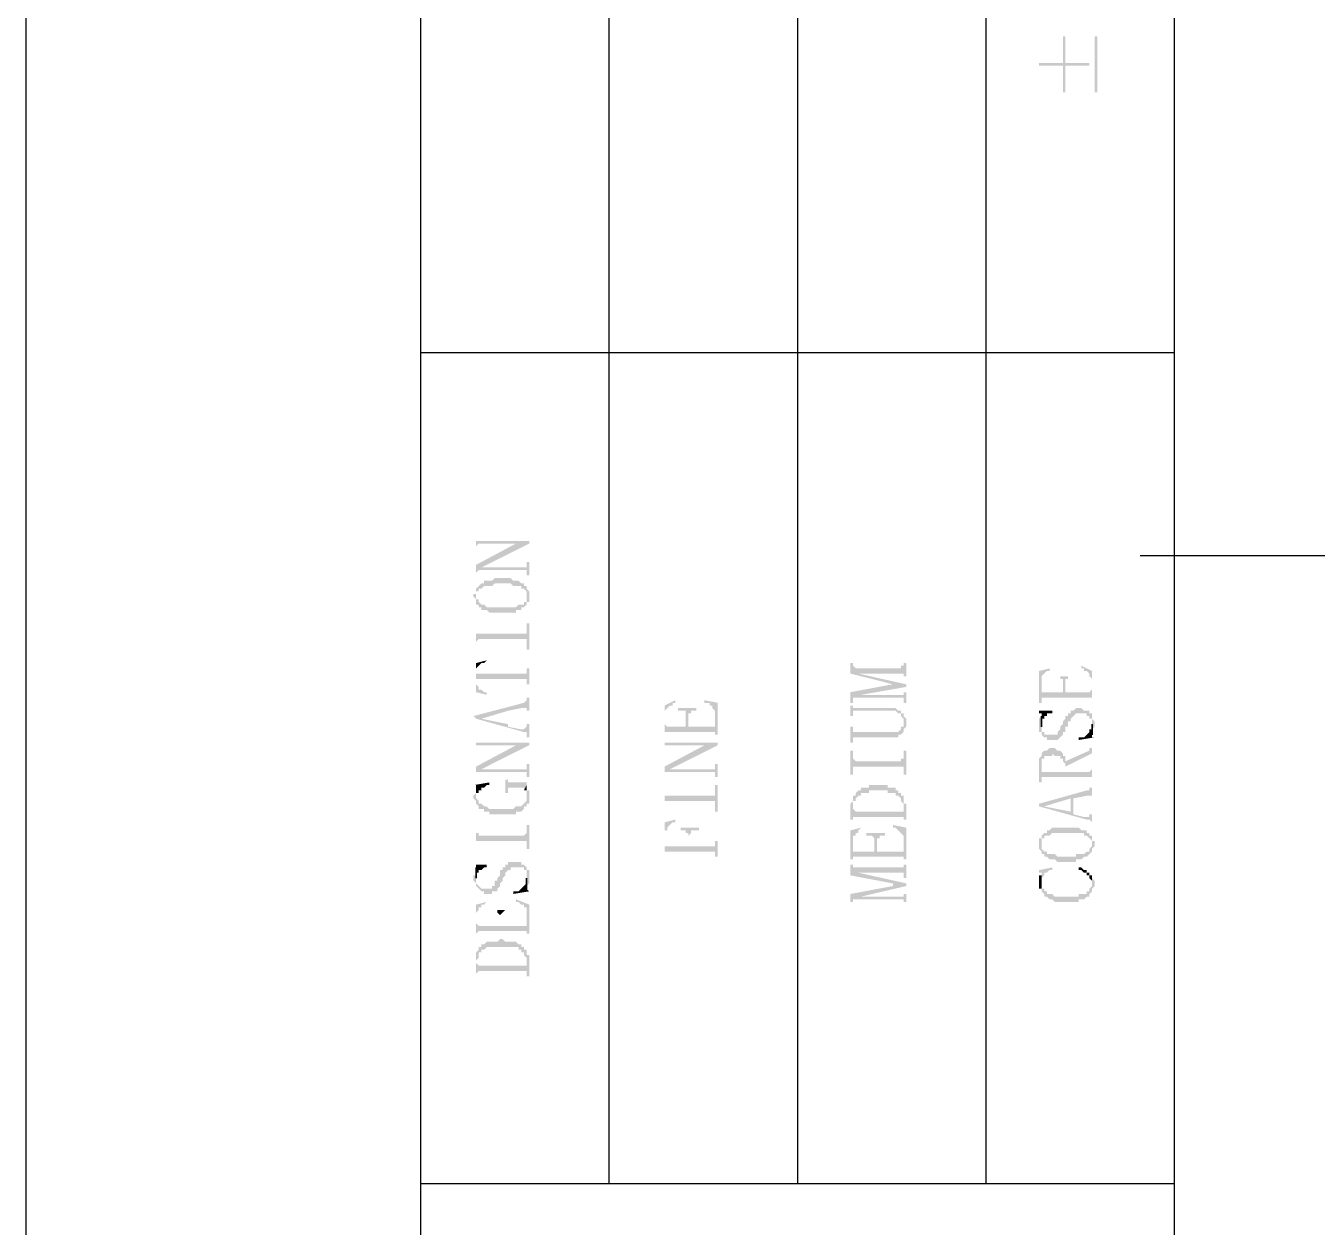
# Model space of a CAD drawing. Header units: millimetres. Extents: x 7018 to 13530, y 4187 to 5692.
# Drawn here: x 13109.91 to 13131.87, y 5168.21 to 5188.64 of the extents above; entities that cross this region are included whole.
import ezdxf

# ---------------------------------------------------------------- set-up
doc = ezdxf.new("R2010")
doc.units = ezdxf.units.MM

msp = doc.modelspace()

# ---------------------------------------------------------------- hatches: boundary and pattern name
at = {"transparency": 33554559}
for points in [[(13127.136, 5188.004), (13127.136, 5187.959), (13127.542, 5187.959), (13127.542, 5187.508), (13127.587, 5187.508), (13127.587, 5187.959), (13127.993, 5187.959), (13127.993, 5188.004), (13127.587, 5188.004), (13127.587, 5188.456), (13127.542, 5188.456), (13127.542, 5188.004)], [(13128.129, 5187.508), (13128.129, 5188.456), (13128.083, 5188.456), (13128.083, 5187.508)], [(13117.568, 5179.971), (13117.568, 5179.745), (13117.568, 5179.79), (13117.568, 5179.79), (13117.613, 5179.835), (13118.47, 5179.835), (13118.47, 5179.881), (13117.568, 5179.881)], [(13117.568, 5179.474), (13117.568, 5179.294), (13117.568, 5179.339), (13117.568, 5179.339), (13117.613, 5179.384), (13117.613, 5179.384), (13117.658, 5179.429), (13118.47, 5179.835), (13118.245, 5179.835)], [(13117.613, 5179.384), (13118.425, 5179.384), (13118.425, 5179.339), (13118.425, 5179.294), (13118.47, 5179.294), (13118.47, 5179.519), (13118.425, 5179.519), (13118.425, 5179.429), (13117.658, 5179.429)], [(13117.568, 5179.068), (13117.568, 5178.933), (13117.568, 5178.978), (13117.568, 5179.023), (13117.613, 5179.023), (13117.613, 5179.068), (13117.658, 5179.068), (13117.703, 5179.113), (13117.838, 5179.113), (13117.884, 5179.158), (13118.154, 5179.158), (13118.199, 5179.113), (13118.335, 5179.113), (13118.335, 5179.068), (13118.38, 5179.068), (13118.425, 5179.023), (13118.425, 5178.978), (13118.425, 5178.933), (13118.425, 5179.068), (13118.425, 5179.113), (13118.38, 5179.113), (13118.38, 5179.158), (13118.335, 5179.158), (13118.29, 5179.204), (13118.199, 5179.204), (13118.154, 5179.249), (13117.884, 5179.249), (13117.838, 5179.204), (13117.703, 5179.204), (13117.703, 5179.158), (13117.658, 5179.158), (13117.613, 5179.113), (13117.613, 5179.113)], [(13117.522, 5178.933), (13117.522, 5178.933), (13117.568, 5178.888), (13117.568, 5178.843), (13117.568, 5178.797), (13117.613, 5178.797), (13117.613, 5178.752), (13117.658, 5178.752), (13117.658, 5178.707), (13117.748, 5178.707), (13117.793, 5178.662), (13118.245, 5178.662), (13118.245, 5178.707), (13118.335, 5178.707), (13118.335, 5178.752), (13118.38, 5178.752), (13118.425, 5178.797), (13118.425, 5178.843), (13118.47, 5178.843), (13118.47, 5178.888), (13118.47, 5178.933), (13118.47, 5178.978), (13118.47, 5179.023), (13118.47, 5179.023), (13118.425, 5179.068), (13118.425, 5178.933), (13118.425, 5178.888), (13118.425, 5178.843), (13118.38, 5178.843), (13118.38, 5178.797), (13118.29, 5178.797), (13118.245, 5178.752), (13117.748, 5178.752), (13117.703, 5178.797), (13117.658, 5178.797), (13117.613, 5178.843), (13117.613, 5178.888), (13117.568, 5178.888), (13117.568, 5178.933), (13117.568, 5179.068), (13117.568, 5179.023), (13117.568, 5178.978), (13117.522, 5178.978)], [(13117.568, 5178.481), (13117.568, 5178.03), (13117.568, 5178.166), (13117.568, 5178.166), (13117.613, 5178.211), (13118.425, 5178.211), (13118.425, 5178.03), (13118.47, 5178.03), (13118.47, 5178.481), (13118.425, 5178.481), (13118.425, 5178.346), (13118.425, 5178.301), (13117.568, 5178.301)], [(13117.568, 5177.804), (13117.568, 5177.669), (13117.568, 5177.714), (13117.613, 5177.759), (13117.613, 5177.759), (13117.658, 5177.804), (13117.703, 5177.804), (13117.748, 5177.85), (13117.748, 5177.85)], [(13117.568, 5177.804), (13117.568, 5177.308), (13117.748, 5177.263), (13117.748, 5177.308), (13117.703, 5177.308), (13117.658, 5177.353), (13117.613, 5177.353), (13117.613, 5177.398), (13117.613, 5177.398), (13117.568, 5177.443), (13117.568, 5177.669)], [(13117.568, 5177.669), (13117.568, 5177.489), (13117.568, 5177.534), (13118.425, 5177.534), (13118.425, 5177.489), (13118.425, 5177.443), (13118.47, 5177.443), (13118.47, 5177.714), (13118.425, 5177.714), (13118.425, 5177.669), (13118.425, 5177.624), (13117.568, 5177.624)], [(13123.931, 5177.804), (13123.931, 5177.624), (13124.653, 5177.443), (13124.653, 5177.443), (13124.879, 5177.398), (13124.879, 5177.443), (13124.067, 5177.624), (13124.067, 5177.624), (13124.021, 5177.714), (13124.021, 5177.714), (13123.976, 5177.759), (13123.976, 5177.804), (13123.976, 5177.804)], [(13124.021, 5177.714), (13124.067, 5177.624), (13124.834, 5177.624), (13124.834, 5177.579), (13124.879, 5177.579), (13124.879, 5177.804), (13124.834, 5177.804), (13124.834, 5177.759), (13124.789, 5177.759), (13124.789, 5177.714)], [(13127.136, 5177.669), (13127.136, 5177.127), (13127.181, 5177.127), (13127.181, 5177.534), (13127.181, 5177.579), (13127.181, 5177.579), (13127.226, 5177.624), (13127.226, 5177.624), (13127.271, 5177.669), (13127.316, 5177.669), (13127.316, 5177.714), (13127.316, 5177.714)], [(13127.858, 5177.714), (13127.903, 5177.714), (13127.903, 5177.669), (13127.948, 5177.669), (13127.993, 5177.624), (13127.993, 5177.579), (13127.993, 5177.579), (13128.038, 5177.534), (13128.038, 5177.127), (13128.038, 5177.669), (13127.858, 5177.759)], [(13127.181, 5177.173), (13127.181, 5177.218), (13128.038, 5177.218), (13128.038, 5177.173), (13128.038, 5177.353), (13128.038, 5177.353), (13127.993, 5177.308), (13127.587, 5177.308), (13127.587, 5177.443), (13127.542, 5177.308), (13127.181, 5177.308), (13127.181, 5177.489)], [(13127.406, 5177.579), (13127.497, 5177.579), (13127.497, 5177.534), (13127.542, 5177.534), (13127.542, 5177.308), (13127.587, 5177.443), (13127.587, 5177.489), (13127.587, 5177.534), (13127.632, 5177.534), (13127.632, 5177.579), (13127.722, 5177.579)], [(13123.931, 5177.308), (13123.931, 5177.127), (13123.976, 5177.127), (13123.976, 5177.173), (13123.976, 5177.218), (13124.021, 5177.218), (13124.112, 5177.263), (13124.879, 5177.398), (13124.653, 5177.443)], [(13124.021, 5177.218), (13124.834, 5177.218), (13124.834, 5177.173), (13124.834, 5177.127), (13124.879, 5177.127), (13124.879, 5177.308), (13124.834, 5177.308), (13124.834, 5177.263), (13124.112, 5177.263)], [(13117.522, 5176.902), (13117.568, 5176.857), (13117.658, 5176.857), (13118.109, 5176.992), (13118.109, 5176.766), (13118.109, 5176.992), (13118.335, 5177.037), (13118.425, 5177.037), (13118.425, 5176.992), (13118.47, 5176.992), (13118.47, 5177.218), (13118.425, 5177.218), (13118.425, 5177.173), (13118.425, 5177.173), (13118.38, 5177.127), (13118.38, 5177.127)], [(13120.772, 5177.082), (13120.772, 5176.586), (13120.772, 5176.947), (13120.772, 5176.992), (13120.817, 5177.037), (13120.817, 5177.037), (13120.862, 5177.082), (13120.907, 5177.082), (13120.907, 5177.127), (13120.953, 5177.127), (13120.953, 5177.173)], [(13120.998, 5177.037), (13120.998, 5176.992), (13121.133, 5176.992), (13121.133, 5176.947), (13121.133, 5176.902), (13121.133, 5176.721), (13121.178, 5176.902), (13121.178, 5176.947), (13121.223, 5176.947), (13121.223, 5176.992), (13121.314, 5176.992), (13121.314, 5177.037)], [(13121.449, 5177.127), (13121.539, 5177.127), (13121.539, 5177.082), (13121.584, 5177.082), (13121.584, 5177.037), (13121.584, 5177.037), (13121.629, 5176.992), (13121.629, 5176.586), (13121.675, 5176.586), (13121.675, 5177.127), (13121.449, 5177.173)], [(13123.931, 5177.082), (13123.931, 5176.902), (13123.976, 5176.902), (13123.976, 5176.947), (13123.976, 5176.992), (13124.698, 5176.992), (13124.744, 5176.947), (13124.789, 5176.947), (13124.789, 5176.902), (13124.789, 5176.902), (13124.834, 5176.857), (13124.834, 5176.812), (13124.834, 5176.947), (13124.789, 5176.947), (13124.789, 5176.992), (13124.744, 5176.992), (13124.698, 5177.037), (13123.976, 5177.037), (13123.976, 5177.082), (13123.976, 5177.082)], [(13127.136, 5176.766), (13127.136, 5176.676), (13127.136, 5176.631), (13127.181, 5176.631), (13127.181, 5176.586), (13127.181, 5176.586), (13127.226, 5176.541), (13127.271, 5176.541), (13127.271, 5176.496), (13127.452, 5176.496), (13127.497, 5176.541), (13127.497, 5176.541), (13127.542, 5176.586), (13127.542, 5176.631), (13127.587, 5176.631), (13127.587, 5176.721), (13127.632, 5176.721), (13127.632, 5176.812), (13127.677, 5176.812), (13127.677, 5176.857), (13127.677, 5176.857), (13127.722, 5176.902), (13127.722, 5176.902), (13127.767, 5176.947), (13127.948, 5176.947), (13127.948, 5176.902), (13127.993, 5176.902), (13127.993, 5176.857), (13128.038, 5176.857), (13128.038, 5176.812), (13128.038, 5176.631), (13128.038, 5176.676), (13128.038, 5176.676), (13128.083, 5176.721), (13128.083, 5176.766), (13128.083, 5176.812), (13128.083, 5176.812), (13128.038, 5176.857), (13128.038, 5176.902), (13128.038, 5176.947), (13127.993, 5176.947), (13127.993, 5176.992), (13127.903, 5176.992), (13127.858, 5177.037), (13127.767, 5177.037), (13127.722, 5176.992), (13127.677, 5176.992), (13127.677, 5176.947), (13127.632, 5176.947), (13127.632, 5176.902), (13127.587, 5176.902), (13127.587, 5176.857), (13127.587, 5176.857), (13127.542, 5176.812), (13127.542, 5176.766), (13127.542, 5176.766), (13127.497, 5176.721), (13127.497, 5176.676), (13127.497, 5176.676), (13127.452, 5176.631), (13127.452, 5176.586), (13127.226, 5176.586), (13127.226, 5176.631), (13127.181, 5176.631), (13127.181, 5176.676), (13127.181, 5176.721), (13127.181, 5176.902), (13127.136, 5176.857), (13127.136, 5176.812)], [(13117.568, 5176.857), (13118.38, 5176.631), (13118.425, 5176.631), (13118.425, 5176.586), (13118.425, 5176.541), (13118.47, 5176.541), (13118.47, 5176.766), (13118.425, 5176.766), (13118.425, 5176.721), (13118.425, 5176.721), (13118.38, 5176.676), (13118.335, 5176.676), (13118.109, 5176.721), (13118.109, 5176.992), (13118.109, 5176.766), (13117.658, 5176.857), (13117.658, 5176.857)], [(13120.772, 5176.586), (13120.772, 5176.631), (13121.629, 5176.631), (13121.629, 5176.586), (13121.629, 5176.766), (13121.629, 5176.721), (13121.178, 5176.721), (13121.178, 5176.902), (13121.133, 5176.721), (13120.817, 5176.721), (13120.772, 5176.766), (13120.772, 5176.947)], [(13123.931, 5176.721), (13123.931, 5176.45), (13123.976, 5176.45), (13123.976, 5176.496), (13123.976, 5176.541), (13124.744, 5176.541), (13124.744, 5176.586), (13124.789, 5176.586), (13124.834, 5176.631), (13124.834, 5176.676), (13124.834, 5176.676), (13124.879, 5176.721), (13124.879, 5176.766), (13124.879, 5176.812), (13124.879, 5176.857), (13124.834, 5176.902), (13124.834, 5176.766), (13124.834, 5176.721), (13124.789, 5176.721), (13124.789, 5176.676), (13124.789, 5176.676), (13124.744, 5176.631), (13123.976, 5176.631), (13123.976, 5176.721)], [(13127.136, 5176.992), (13127.136, 5176.947), (13127.181, 5176.947), (13127.181, 5176.812), (13127.181, 5176.857), (13127.226, 5176.857), (13127.226, 5176.902), (13127.271, 5176.902), (13127.271, 5176.947), (13127.361, 5176.947), (13127.361, 5176.992)], [(13127.813, 5176.496), (13127.813, 5176.496), (13128.083, 5176.541), (13128.038, 5176.541), (13128.038, 5176.586), (13128.038, 5176.721), (13128.038, 5176.676), (13127.993, 5176.676), (13127.993, 5176.631), (13127.993, 5176.631), (13127.948, 5176.586), (13127.948, 5176.586), (13127.903, 5176.541), (13127.813, 5176.541)], [(13117.568, 5176.541), (13117.568, 5176.315), (13117.568, 5176.405), (13118.47, 5176.405), (13118.47, 5176.45), (13117.568, 5176.45)], [(13117.568, 5176.044), (13117.568, 5175.864), (13117.568, 5175.954), (13117.613, 5175.954), (13117.658, 5175.999), (13118.47, 5176.405), (13118.245, 5176.405)], [(13120.772, 5176.541), (13120.772, 5176.315), (13120.772, 5176.36), (13120.772, 5176.405), (13121.675, 5176.405), (13121.675, 5176.45), (13120.772, 5176.45)], [(13120.772, 5176.044), (13120.772, 5175.864), (13120.772, 5175.909), (13120.772, 5175.954), (13120.817, 5175.954), (13120.862, 5175.999), (13121.675, 5176.405), (13121.449, 5176.405)], [(13127.136, 5176.089), (13127.136, 5175.774), (13127.181, 5175.774), (13127.181, 5176.089), (13127.181, 5176.18), (13127.226, 5176.18), (13127.226, 5176.225), (13127.361, 5176.225), (13127.361, 5176.27), (13127.361, 5176.27), (13127.406, 5176.225), (13127.497, 5176.225), (13127.497, 5176.18), (13127.542, 5176.18), (13127.542, 5176.135), (13127.542, 5176.135), (13127.587, 5176.089), (13127.587, 5175.954), (13127.587, 5176.225), (13127.542, 5176.225), (13127.542, 5176.27), (13127.542, 5176.27), (13127.497, 5176.315), (13127.452, 5176.315), (13127.406, 5176.36), (13127.316, 5176.36), (13127.271, 5176.315), (13127.226, 5176.315), (13127.181, 5176.27), (13127.181, 5176.225), (13127.181, 5176.225), (13127.136, 5176.18), (13127.136, 5176.135), (13127.136, 5176.135)], [(13127.587, 5176.135), (13127.587, 5176.044), (13128.038, 5176.27), (13128.038, 5176.405), (13128.038, 5176.36), (13127.993, 5176.36), (13127.993, 5176.315), (13127.993, 5176.315)], [(13123.931, 5176.315), (13123.931, 5175.909), (13123.976, 5175.909), (13123.976, 5176.044), (13124.834, 5176.044), (13124.834, 5175.909), (13124.879, 5175.909), (13124.879, 5176.315), (13124.834, 5176.315), (13124.834, 5176.18), (13124.789, 5176.18), (13124.789, 5176.135), (13124.021, 5176.135), (13123.976, 5176.18), (13123.976, 5176.315)], [(13127.181, 5175.819), (13127.181, 5175.864), (13128.038, 5175.864), (13128.038, 5175.774), (13128.038, 5176.044), (13128.038, 5175.999), (13128.038, 5175.999), (13127.993, 5175.954), (13127.587, 5175.954), (13127.587, 5176.18), (13127.587, 5176.225), (13127.587, 5175.954), (13127.181, 5175.954), (13127.181, 5176.044)], [(13117.613, 5175.954), (13118.425, 5175.954), (13118.425, 5175.864), (13118.47, 5175.864), (13118.47, 5176.089), (13118.425, 5176.089), (13118.425, 5176.044), (13118.425, 5175.999), (13117.658, 5175.999)], [(13120.817, 5175.954), (13121.629, 5175.954), (13121.629, 5175.864), (13121.675, 5175.864), (13121.675, 5176.089), (13121.629, 5176.089), (13121.629, 5176.044), (13121.629, 5175.999), (13120.862, 5175.999)], [(13117.522, 5175.728), (13117.568, 5175.728), (13117.568, 5175.683), (13117.568, 5175.548), (13117.568, 5175.593), (13117.613, 5175.593), (13117.613, 5175.638), (13117.658, 5175.638), (13117.658, 5175.683), (13117.703, 5175.683), (13117.748, 5175.728), (13117.793, 5175.728), (13117.793, 5175.774)], [(13118.064, 5175.819), (13118.064, 5175.593), (13118.109, 5175.593), (13118.109, 5175.638), (13118.109, 5175.683), (13118.38, 5175.683), (13118.38, 5175.638), (13118.425, 5175.728), (13118.425, 5175.774), (13118.109, 5175.774), (13118.109, 5175.819), (13118.109, 5175.819)], [(13118.38, 5175.638), (13118.425, 5175.638), (13118.425, 5175.548), (13118.425, 5175.683), (13118.425, 5175.728)], [(13120.772, 5175.728), (13120.772, 5175.277), (13120.772, 5175.412), (13120.772, 5175.458), (13121.629, 5175.458), (13121.629, 5175.277), (13121.675, 5175.277), (13121.675, 5175.728), (13121.629, 5175.728), (13121.629, 5175.593), (13121.629, 5175.548), (13120.772, 5175.548), (13120.772, 5175.593)], [(13123.931, 5175.367), (13123.931, 5175.142), (13123.976, 5175.142), (13123.976, 5175.367), (13123.976, 5175.412), (13123.976, 5175.458), (13124.021, 5175.458), (13124.021, 5175.503), (13124.021, 5175.503), (13124.067, 5175.548), (13124.112, 5175.548), (13124.112, 5175.593), (13124.247, 5175.593), (13124.247, 5175.638), (13124.563, 5175.638), (13124.563, 5175.593), (13124.698, 5175.593), (13124.698, 5175.548), (13124.744, 5175.548), (13124.789, 5175.503), (13124.789, 5175.458), (13124.789, 5175.458), (13124.834, 5175.412), (13124.834, 5175.142), (13124.879, 5175.142), (13124.879, 5175.367), (13124.879, 5175.412), (13124.834, 5175.412), (13124.834, 5175.503), (13124.834, 5175.548), (13124.789, 5175.548), (13124.789, 5175.593), (13124.744, 5175.593), (13124.744, 5175.638), (13124.698, 5175.638), (13124.698, 5175.683), (13124.563, 5175.683), (13124.563, 5175.728), (13124.247, 5175.728), (13124.247, 5175.683), (13124.112, 5175.683), (13124.112, 5175.638), (13124.067, 5175.638), (13124.021, 5175.593), (13124.021, 5175.548), (13123.976, 5175.548), (13123.976, 5175.503), (13123.976, 5175.458), (13123.976, 5175.458), (13123.931, 5175.412), (13123.931, 5175.412)], [(13127.136, 5175.412), (13127.136, 5175.367), (13127.226, 5175.367), (13127.677, 5175.503), (13127.677, 5175.277), (13127.722, 5175.503), (13127.948, 5175.548), (13128.038, 5175.548), (13128.038, 5175.503), (13128.038, 5175.728), (13128.038, 5175.683), (13127.993, 5175.683), (13127.993, 5175.638), (13127.948, 5175.638)], [(13117.522, 5175.548), (13117.522, 5175.503), (13117.522, 5175.503), (13117.568, 5175.458), (13117.568, 5175.412), (13117.568, 5175.412), (13117.613, 5175.367), (13117.613, 5175.322), (13117.703, 5175.322), (13117.703, 5175.277), (13117.793, 5175.277), (13117.793, 5175.232), (13118.245, 5175.232), (13118.245, 5175.277), (13118.335, 5175.277), (13118.38, 5175.322), (13118.38, 5175.367), (13118.425, 5175.367), (13118.425, 5175.412), (13118.47, 5175.412), (13118.47, 5175.458), (13118.47, 5175.548), (13118.47, 5175.593), (13118.47, 5175.638), (13118.425, 5175.638), (13118.425, 5175.503), (13118.425, 5175.458), (13118.425, 5175.458), (13118.38, 5175.412), (13118.38, 5175.412), (13118.335, 5175.367), (13118.245, 5175.367), (13118.199, 5175.322), (13117.793, 5175.322), (13117.748, 5175.367), (13117.703, 5175.367), (13117.658, 5175.412), (13117.613, 5175.412), (13117.613, 5175.458), (13117.613, 5175.458), (13117.568, 5175.503), (13117.568, 5175.638), (13117.568, 5175.593), (13117.568, 5175.593)], [(13127.136, 5175.367), (13127.948, 5175.142), (13127.993, 5175.142), (13128.038, 5175.097), (13128.038, 5175.051), (13128.038, 5175.277), (13128.038, 5175.232), (13127.993, 5175.232), (13127.993, 5175.187), (13127.903, 5175.187), (13127.722, 5175.232), (13127.722, 5175.503), (13127.677, 5175.277), (13127.226, 5175.367), (13127.226, 5175.367)], [(13123.976, 5175.142), (13123.976, 5175.187), (13124.834, 5175.187), (13124.834, 5175.142), (13124.834, 5175.322), (13124.834, 5175.277), (13124.021, 5175.277), (13123.976, 5175.322), (13123.976, 5175.367)], [(13117.568, 5175.051), (13117.568, 5174.645), (13117.568, 5174.781), (13118.425, 5174.781), (13118.425, 5174.645), (13118.47, 5174.645), (13118.47, 5175.051), (13118.425, 5175.051), (13118.425, 5174.916), (13118.425, 5174.916), (13118.38, 5174.871), (13117.613, 5174.871), (13117.613, 5174.916), (13117.568, 5174.916)], [(13120.772, 5175.097), (13120.772, 5174.51), (13120.772, 5174.871), (13120.772, 5174.961), (13120.817, 5174.961), (13120.817, 5175.006), (13120.817, 5175.006), (13120.862, 5175.051), (13120.862, 5175.051), (13120.907, 5175.097), (13120.953, 5175.097), (13120.953, 5175.142)], [(13124.653, 5175.006), (13124.698, 5175.006), (13124.744, 5174.961), (13124.744, 5174.961), (13124.789, 5174.916), (13124.789, 5174.916), (13124.834, 5174.871), (13124.834, 5174.826), (13124.834, 5174.465), (13124.879, 5174.465), (13124.879, 5175.006), (13124.653, 5175.051)], [(13120.772, 5174.555), (13120.772, 5174.6), (13121.629, 5174.6), (13121.629, 5174.51), (13121.675, 5174.51), (13121.675, 5174.781), (13121.629, 5174.781), (13121.629, 5174.735), (13121.629, 5174.69), (13121.178, 5174.69), (13121.178, 5174.871), (13121.178, 5174.69), (13120.772, 5174.69), (13120.772, 5174.871)], [(13121.043, 5175.006), (13121.043, 5174.961), (13121.133, 5174.961), (13121.133, 5174.916), (13121.178, 5174.916), (13121.178, 5174.69), (13121.178, 5174.871), (13121.178, 5174.871), (13121.223, 5174.916), (13121.223, 5174.961), (13121.359, 5174.961), (13121.359, 5175.006)], [(13123.931, 5174.961), (13123.931, 5174.465), (13123.976, 5174.465), (13123.976, 5174.826), (13123.976, 5174.871), (13124.021, 5174.871), (13124.021, 5174.916), (13124.067, 5174.916), (13124.067, 5174.961), (13124.067, 5174.961), (13124.112, 5175.006), (13124.157, 5175.006), (13124.112, 5175.006)], [(13123.976, 5174.465), (13123.976, 5174.51), (13124.834, 5174.51), (13124.834, 5174.465), (13124.834, 5174.645), (13124.834, 5174.6), (13124.383, 5174.6), (13124.383, 5174.781), (13124.337, 5174.6), (13123.976, 5174.6), (13123.976, 5174.645), (13123.976, 5174.826)], [(13124.202, 5174.916), (13124.202, 5174.871), (13124.292, 5174.871), (13124.337, 5174.826), (13124.337, 5174.781), (13124.337, 5174.6), (13124.383, 5174.781), (13124.383, 5174.826), (13124.428, 5174.826), (13124.428, 5174.871), (13124.518, 5174.871), (13124.518, 5174.916)], [(13127.136, 5174.735), (13127.136, 5174.69), (13127.136, 5174.645), (13127.136, 5174.645), (13127.181, 5174.6), (13127.181, 5174.555), (13127.226, 5174.555), (13127.226, 5174.51), (13127.271, 5174.51), (13127.316, 5174.465), (13127.406, 5174.465), (13127.452, 5174.42), (13127.767, 5174.42), (13127.767, 5174.465), (13127.858, 5174.465), (13127.903, 5174.51), (13127.948, 5174.51), (13127.993, 5174.555), (13127.993, 5174.555), (13128.038, 5174.6), (13128.038, 5174.645), (13128.038, 5174.645), (13128.083, 5174.69), (13128.083, 5174.735), (13128.083, 5174.781), (13128.038, 5174.781), (13128.038, 5174.826), (13128.038, 5174.735), (13128.038, 5174.69), (13128.038, 5174.69), (13127.993, 5174.645), (13127.993, 5174.6), (13127.948, 5174.6), (13127.903, 5174.555), (13127.767, 5174.555), (13127.767, 5174.51), (13127.452, 5174.51), (13127.406, 5174.555), (13127.271, 5174.555), (13127.271, 5174.6), (13127.226, 5174.6), (13127.181, 5174.645), (13127.181, 5174.69), (13127.181, 5174.826), (13127.136, 5174.826), (13127.136, 5174.781)], [(13127.181, 5174.826), (13127.181, 5174.735), (13127.181, 5174.781), (13127.181, 5174.826), (13127.226, 5174.826), (13127.226, 5174.871), (13127.316, 5174.871), (13127.361, 5174.916), (13127.903, 5174.916), (13127.903, 5174.871), (13127.948, 5174.871), (13127.993, 5174.826), (13127.993, 5174.826), (13128.038, 5174.781), (13128.038, 5174.735), (13128.038, 5174.871), (13127.993, 5174.871), (13127.993, 5174.916), (13127.948, 5174.916), (13127.948, 5174.961), (13127.858, 5174.961), (13127.813, 5175.006), (13127.361, 5175.006), (13127.316, 5174.961), (13127.271, 5174.961), (13127.271, 5174.916), (13127.226, 5174.916), (13127.181, 5174.871), (13127.181, 5174.871)], [(13117.522, 5174.149), (13117.522, 5174.104), (13117.522, 5174.104), (13117.568, 5174.058), (13117.568, 5174.013), (13117.568, 5174.013), (13117.613, 5173.968), (13117.613, 5173.968), (13117.658, 5173.923), (13117.703, 5173.923), (13117.703, 5173.878), (13117.838, 5173.878), (13117.838, 5173.923), (13117.929, 5173.923), (13117.929, 5173.968), (13117.929, 5173.968), (13117.974, 5174.013), (13117.974, 5174.058), (13117.974, 5174.058), (13118.019, 5174.104), (13118.019, 5174.149), (13118.019, 5174.149), (13118.064, 5174.194), (13118.064, 5174.239), (13118.064, 5174.239), (13118.109, 5174.284), (13118.154, 5174.284), (13118.154, 5174.329), (13118.38, 5174.329), (13118.38, 5174.284), (13118.425, 5174.284), (13118.425, 5174.239), (13118.425, 5174.013), (13118.47, 5174.058), (13118.47, 5174.149), (13118.47, 5174.239), (13118.47, 5174.284), (13118.425, 5174.284), (13118.425, 5174.329), (13118.425, 5174.329), (13118.38, 5174.374), (13118.335, 5174.374), (13118.335, 5174.42), (13118.109, 5174.42), (13118.109, 5174.374), (13118.064, 5174.374), (13118.064, 5174.329), (13118.019, 5174.329), (13118.019, 5174.284), (13117.974, 5174.284), (13117.974, 5174.194), (13117.974, 5174.194), (13117.929, 5174.149), (13117.929, 5174.104), (13117.884, 5174.104), (13117.884, 5174.058), (13117.884, 5174.013), (13117.838, 5174.013), (13117.838, 5173.968), (13117.658, 5173.968), (13117.613, 5174.013), (13117.613, 5174.013), (13117.568, 5174.058), (13117.568, 5174.284), (13117.568, 5174.239), (13117.568, 5174.194), (13117.522, 5174.194)], [(13117.522, 5174.374), (13117.568, 5174.374), (13117.568, 5174.329), (13117.568, 5174.194), (13117.568, 5174.239), (13117.613, 5174.239), (13117.613, 5174.284), (13117.658, 5174.284), (13117.703, 5174.329), (13117.748, 5174.329), (13117.748, 5174.374), (13117.748, 5174.374)], [(13123.931, 5174.374), (13123.931, 5174.194), (13124.653, 5174.058), (13124.653, 5174.013), (13124.879, 5174.013), (13124.879, 5174.058), (13124.067, 5174.239), (13124.067, 5174.239), (13124.021, 5174.329), (13123.976, 5174.329), (13123.976, 5174.374), (13123.976, 5174.374)], [(13124.021, 5174.329), (13124.067, 5174.239), (13124.834, 5174.239), (13124.834, 5174.194), (13124.834, 5174.149), (13124.879, 5174.149), (13124.879, 5174.374), (13124.834, 5174.374), (13124.834, 5174.329), (13124.789, 5174.329)], [(13127.136, 5174.284), (13127.136, 5174.239), (13127.181, 5174.239), (13127.181, 5173.968), (13127.181, 5174.104), (13127.181, 5174.149), (13127.181, 5174.149), (13127.226, 5174.194), (13127.226, 5174.239), (13127.271, 5174.239), (13127.316, 5174.284), (13127.361, 5174.284), (13127.361, 5174.329)], [(13127.136, 5174.104), (13127.136, 5174.058), (13127.136, 5174.013), (13127.136, 5173.968), (13127.181, 5173.968), (13127.181, 5174.239), (13127.181, 5174.194), (13127.136, 5174.194), (13127.136, 5174.149)], [(13127.181, 5173.968), (13127.181, 5173.923), (13127.181, 5173.923), (13127.226, 5173.878), (13127.226, 5173.833), (13127.271, 5173.833), (13127.316, 5173.788), (13127.361, 5173.788), (13127.406, 5173.743), (13127.813, 5173.743), (13127.813, 5173.788), (13127.903, 5173.788), (13127.948, 5173.833), (13127.993, 5173.833), (13127.993, 5173.878), (13127.993, 5173.878), (13128.038, 5173.923), (13128.038, 5173.968), (13128.038, 5173.968), (13128.083, 5174.013), (13128.083, 5174.058), (13128.083, 5174.104), (13128.083, 5174.104), (13128.038, 5174.149), (13128.038, 5174.194), (13128.038, 5174.058), (13128.038, 5174.013), (13128.038, 5174.013), (13127.993, 5173.968), (13127.993, 5173.923), (13127.948, 5173.923), (13127.948, 5173.878), (13127.813, 5173.878), (13127.813, 5173.833), (13127.406, 5173.833), (13127.361, 5173.878), (13127.271, 5173.878), (13127.271, 5173.923), (13127.226, 5173.923), (13127.226, 5173.968), (13127.181, 5173.968), (13127.181, 5174.013), (13127.181, 5174.058), (13127.181, 5174.058)], [(13127.813, 5174.284), (13127.858, 5174.284), (13127.903, 5174.239), (13127.948, 5174.239), (13127.948, 5174.194), (13127.993, 5174.194), (13127.993, 5174.149), (13127.993, 5174.149), (13128.038, 5174.104), (13128.038, 5174.058), (13128.038, 5174.194), (13127.993, 5174.194), (13127.993, 5174.239), (13127.948, 5174.239), (13127.948, 5174.284), (13127.903, 5174.284), (13127.858, 5174.329), (13127.813, 5174.329)], [(13118.199, 5173.923), (13118.199, 5173.878), (13118.47, 5173.923), (13118.47, 5173.923), (13118.425, 5173.968), (13118.425, 5174.104), (13118.425, 5174.058), (13118.425, 5174.058), (13118.38, 5174.013), (13118.38, 5174.013), (13118.335, 5173.968), (13118.335, 5173.968), (13118.29, 5173.923), (13118.245, 5173.923)], [(13123.931, 5173.878), (13123.931, 5173.743), (13123.976, 5173.743), (13123.976, 5173.788), (13124.021, 5173.788), (13124.112, 5173.833), (13124.879, 5174.013), (13124.653, 5174.013)], [(13117.568, 5173.697), (13117.568, 5173.201), (13117.568, 5173.562), (13117.568, 5173.562), (13117.613, 5173.607), (13117.613, 5173.652), (13117.658, 5173.652), (13117.658, 5173.697), (13117.703, 5173.697), (13117.748, 5173.743), (13117.748, 5173.743)], [(13118.245, 5173.743), (13118.29, 5173.743), (13118.335, 5173.697), (13118.38, 5173.697), (13118.38, 5173.652), (13118.425, 5173.652), (13118.425, 5173.562), (13118.425, 5173.201), (13118.47, 5173.201), (13118.47, 5173.697), (13118.245, 5173.788)], [(13124.021, 5173.788), (13124.834, 5173.788), (13124.834, 5173.743), (13124.879, 5173.743), (13124.879, 5173.878), (13124.834, 5173.878), (13124.834, 5173.833), (13124.112, 5173.833)], [(13117.568, 5173.201), (13117.568, 5173.201), (13117.613, 5173.246), (13118.425, 5173.246), (13118.425, 5173.201), (13118.425, 5173.382), (13118.425, 5173.336), (13117.974, 5173.336), (13117.974, 5173.517), (13117.974, 5173.336), (13117.613, 5173.336), (13117.568, 5173.382), (13117.568, 5173.517)], [(13117.838, 5173.607), (13117.929, 5173.607), (13117.929, 5173.562), (13117.929, 5173.562), (13117.974, 5173.517), (13117.974, 5173.336), (13117.974, 5173.517), (13117.974, 5173.517), (13118.019, 5173.562), (13118.019, 5173.562), (13118.064, 5173.607), (13118.109, 5173.607)], [(13117.568, 5172.75), (13117.568, 5172.479), (13117.568, 5172.75), (13117.568, 5172.75), (13117.613, 5172.795), (13117.613, 5172.84), (13117.613, 5172.885), (13117.658, 5172.885), (13117.658, 5172.93), (13117.703, 5172.93), (13117.748, 5172.975), (13118.29, 5172.975), (13118.29, 5172.93), (13118.335, 5172.93), (13118.335, 5172.885), (13118.38, 5172.885), (13118.38, 5172.84), (13118.38, 5172.84), (13118.425, 5172.795), (13118.425, 5172.75), (13118.425, 5172.479), (13118.47, 5172.479), (13118.47, 5172.75), (13118.47, 5172.84), (13118.425, 5172.84), (13118.425, 5172.885), (13118.425, 5172.93), (13118.38, 5172.93), (13118.38, 5172.975), (13118.335, 5172.975), (13118.335, 5173.02), (13118.29, 5173.02), (13118.245, 5173.066), (13118.064, 5173.066), (13118.019, 5173.111), (13117.974, 5173.111), (13117.929, 5173.066), (13117.748, 5173.066), (13117.703, 5173.02), (13117.658, 5173.02), (13117.658, 5172.975), (13117.613, 5172.975), (13117.613, 5172.93), (13117.613, 5172.93), (13117.568, 5172.885), (13117.568, 5172.795)], [(13117.568, 5172.524), (13117.568, 5172.524), (13117.613, 5172.569), (13118.425, 5172.569), (13118.425, 5172.524), (13118.425, 5172.705), (13118.425, 5172.659), (13117.613, 5172.659), (13117.568, 5172.705), (13117.568, 5172.705)]]:
    msp.add_hatch(color=256, dxfattribs=at).paths.add_polyline_path(points)

# ---------------------------------------------------------------- linework, layer by layer
for p, q in [((13116.62, 5242.873), (13116.62, 4956.132)), ((13128.857, 5179.632), (13525.295, 5179.632))]:
    msp.add_line(p, q)
for points in [[(13529.913, 4951.873), (13529.913, 5248.873), (13109.913, 5248.873), (13109.913, 4951.873)], [(13127.181, 5176.902), (13127.181, 5176.721), (13127.181, 5176.766), (13127.181, 5176.902)], [(13128.038, 5176.721), (13128.038, 5176.586), (13128.038, 5176.631), (13128.038, 5176.766)], [(13117.568, 5174.284), (13117.568, 5174.149), (13117.568, 5174.329)], [(13118.425, 5174.104), (13118.425, 5173.968), (13118.425, 5174.013), (13118.425, 5174.149), (13118.425, 5174.149)]]:
    msp.add_lwpolyline(points, close=True)
for points in [[(13119.824, 5242.873), (13119.824, 5168.959)], [(13123.029, 5242.873), (13123.029, 5168.959)], [(13126.233, 5242.873), (13126.233, 5168.959)], [(13129.437, 5242.873), (13129.437, 4956.132)], [(13116.62, 5183.085), (13129.437, 5183.085)], [(13116.62, 5168.959), (13129.437, 5168.959)]]:
    msp.add_lwpolyline(points)

doc.saveas('drawing.dxf')
